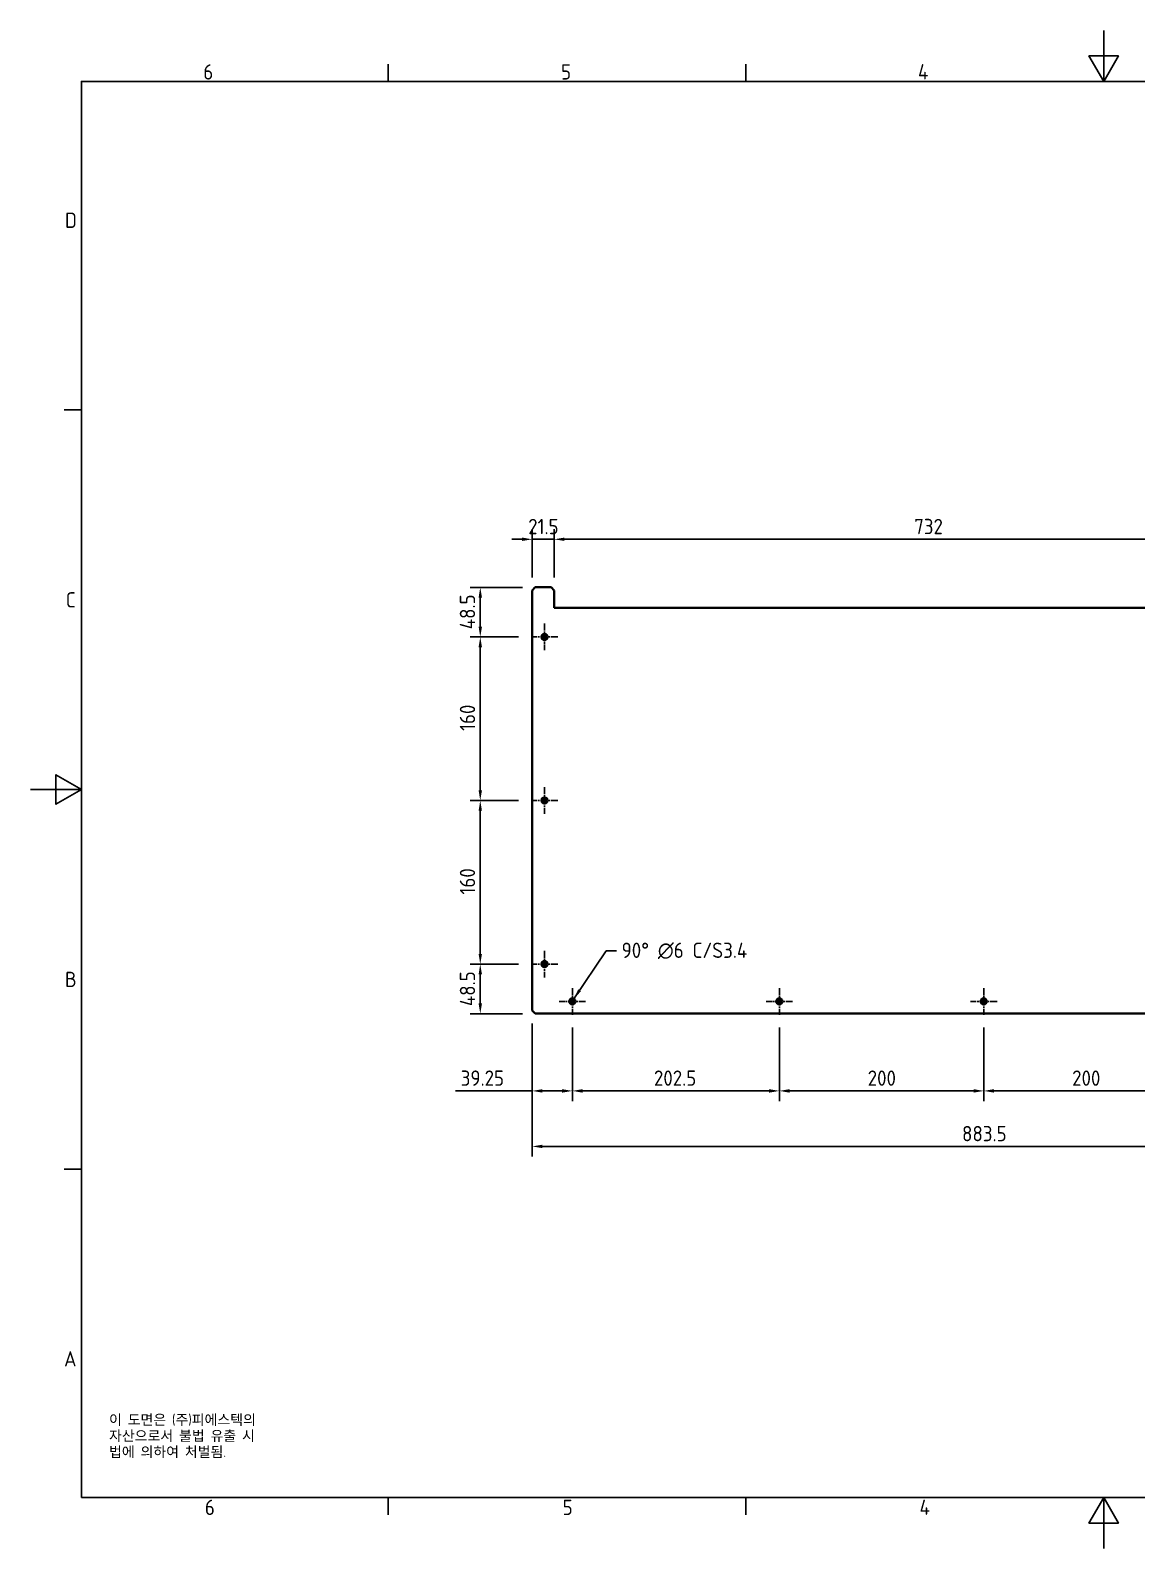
# Model space of a CAD drawing. Header units: millimetres. Extents: x 0 to 2100, y 0 to 1485.
# Drawn here: x 0 to 1082, y 0 to 1485 of the extents above; entities that cross this region are included whole.
import ezdxf

# ---------------------------------------------------------------- set-up
doc = ezdxf.new("R2010")
doc.units = ezdxf.units.MM
doc.header["$LTSCALE"] = 5
doc.linetypes.add('CHAIN', pattern=[0.3543, 0.2362, -0.0295, 0.0591, -0.0295])
doc.layers.get('0').update_dxf_attribs({"color": 3, "lineweight": 25})
for name, color, linetype, lineweight in [('가시적인 것(ISO)', 3, 'Continuous', 40), ('경계(ISO)', 7, 'Continuous', 25), ('기호(ISO)', 5, 'Continuous', 25), ('중심 표식(ISO)', 1, 'Continuous', 25), ('치수(ISO)', 2, 'Continuous', 25)]:
    doc.layers.add(name, color=color, linetype=linetype, lineweight=lineweight)
doc.styles.add('문자 텍스트_M2B', font='isocp.shx')
doc.styles.add('문자 텍스트_PSTEK_POSCO', font='isocp.shx')
doc.styles.add('치수 텍스트_PSTEK_POSCO', font='isocp.shx')
doc.dimstyles.new('치수_PSTEK_POSCO', dxfattribs={"dimscale": 5, "dimtxt": 3, "dimasz": 2, "dimexe": 2, "dimexo": 2.5, "dimgap": 1, "dimtad": 1, "dimrnd": 1e-08, "dimdsep": 46, "dimtxsty": '치수 텍스트_PSTEK_POSCO', "dimcen": 0.09, "dimdle": 10, "dimclrd": 7, "dimclre": 7, "dimclrt": 2, "dimadec": 1, "dimazin": 2, "dimtfac": 1, "dimtmove": 0, "dimatfit": 3, "dimfxl": 0, "dimtolj": 1, "dimlwd": -1, "dimlwe": -1, "dimarcsym": 0})
doc.dimstyles.new('치수_PSTEK_POSCO$7', dxfattribs={"dimscale": 5, "dimtxt": 3, "dimasz": 2, "dimexe": 2, "dimexo": 2.5, "dimgap": 1, "dimtad": 1, "dimrnd": 1e-08, "dimdsep": 46, "dimtxsty": '치수 텍스트_PSTEK_POSCO', "dimcen": 0.09, "dimdle": 10, "dimclrd": 7, "dimclre": 7, "dimclrt": 2, "dimadec": 1, "dimazin": 2, "dimtfac": 1, "dimtmove": 0, "dimatfit": 3, "dimfxl": 0, "dimtolj": 1, "dimlwd": -1, "dimlwe": -1, "dimarcsym": 0})

# ---------------------------------------------------------------- blocks, each defined once
blk = doc.blocks.new('경계 Default Border')
at = {"layer": '경계(ISO)'}
for p, q in [((70, 287), (70, 290.4)), ((140, 287), (140, 290.4)), ((10, 222.75), (6.6, 222.75)), ((10, 74.25), (6.6, 74.25)), ((70, 10), (70, 6.6)), ((140, 10), (140, 6.6))]:
    blk.add_line(p, q, dxfattribs=at)
at = {"layer": '경계(ISO)', "flags": 128}
for points in [[(210, 297), (210, 287), (207.11, 292), (212.89, 292), (210, 287)], [(10, 10), (10, 287), (410, 287), (410, 10), (10, 10)], [(0, 148.5), (10, 148.5), (5, 151.39), (5, 145.61), (10, 148.5)], [(210, 0), (210, 10), (207.11, 5), (212.89, 5), (210, 10)]]:
    blk.add_lwpolyline(points, dxfattribs=at)
at = {"layer": '경계(ISO)', "color": 2, "char_height": 3, "attachment_point": 7, "style": '문자 텍스트_M2B'}
for s, insert in [('6', (33.83, 287.37)), ('5', (103.83, 287.37)), ('4', (173.67, 287.4)), ('D', (6.77, 258.35)), ('C', (6.93, 184.1)), ('B', (6.77, 109.85)), ('A', (6.6, 35.62)), ('6', (34.14, 6.57)), ('5', (104.14, 6.57)), ('4', (173.97, 6.6))]:
    blk.add_mtext(s, dxfattribs=dict(at, insert=insert))
blk = doc.blocks.new('*D22')
at = {"layer": 'Defpoints', "color": 0, "transparency": 16777216}
for p in [(491, 526.2), (530.2, 522.2), (530.2, 447.7)]:
    blk.add_point(p, dxfattribs=at)
at = {"layer": '치수(ISO)', "color": 7, "transparency": 16777216}
for p, q in [((491, 513.7), (491, 437.7)), ((530.2, 509.7), (530.2, 437.7)), ((491, 447.7), (416, 447.7)), ((520.2, 447.7), (501, 447.7))]:
    blk.add_line(p, q, dxfattribs=at)
for points in [[(501, 449.4), (501, 446), (491, 447.7)], [(520.2, 449.4), (520.2, 446), (530.2, 447.7)]]:
    blk.add_solid(points, dxfattribs=at)
at = {"layer": '치수(ISO)', "color": 2, "transparency": 16777216, "insert": (421, 460.2), "char_height": 15, "attachment_point": 4, "style": '치수 텍스트_PSTEK_POSCO'}
blk.add_mtext('\\A1;39.25', dxfattribs=at)
blk = doc.blocks.new('*D23')
at = {"layer": 'Defpoints', "color": 0, "transparency": 16777216}
for p in [(530.2, 522.2), (732.7, 522.2), (732.7, 447.7)]:
    blk.add_point(p, dxfattribs=at)
at = {"layer": '치수(ISO)', "color": 7, "transparency": 16777216}
for p, q in [((530.2, 509.7), (530.2, 437.7)), ((732.7, 509.7), (732.7, 437.7)), ((540.2, 447.7), (722.7, 447.7))]:
    blk.add_line(p, q, dxfattribs=at)
for points in [[(540.2, 449.4), (540.2, 446), (530.2, 447.7)], [(722.7, 449.4), (722.7, 446), (732.7, 447.7)]]:
    blk.add_solid(points, dxfattribs=at)
at = {"layer": '치수(ISO)', "color": 2, "transparency": 16777216, "insert": (610, 460.2), "char_height": 15, "attachment_point": 4, "style": '치수 텍스트_PSTEK_POSCO'}
blk.add_mtext('\\A1;202.5', dxfattribs=at)
blk = doc.blocks.new('*D24')
at = {"layer": 'Defpoints', "color": 0, "transparency": 16777216}
for p in [(732.7, 522.2), (932.7, 522.2), (932.7, 447.7)]:
    blk.add_point(p, dxfattribs=at)
at = {"layer": '치수(ISO)', "color": 7, "transparency": 16777216}
for p, q in [((732.7, 509.7), (732.7, 437.7)), ((932.7, 509.7), (932.7, 437.7)), ((742.7, 447.7), (922.7, 447.7))]:
    blk.add_line(p, q, dxfattribs=at)
for points in [[(742.7, 449.4), (742.7, 446), (732.7, 447.7)], [(922.7, 449.4), (922.7, 446), (932.7, 447.7)]]:
    blk.add_solid(points, dxfattribs=at)
at = {"layer": '치수(ISO)', "color": 2, "transparency": 16777216, "insert": (819.1, 460.2), "char_height": 15, "attachment_point": 4, "style": '치수 텍스트_PSTEK_POSCO'}
blk.add_mtext('\\A1;200', dxfattribs=at)
blk = doc.blocks.new('*D25')
at = {"layer": 'Defpoints', "color": 0, "transparency": 16777216}
for p in [(932.7, 522.2), (1132.7, 522.2), (1132.7, 447.7)]:
    blk.add_point(p, dxfattribs=at)
at = {"layer": '치수(ISO)', "color": 7, "transparency": 16777216}
for p, q in [((932.7, 509.7), (932.7, 437.7)), ((1132.7, 509.7), (1132.7, 437.7)), ((942.7, 447.7), (1122.7, 447.7))]:
    blk.add_line(p, q, dxfattribs=at)
for points in [[(942.7, 449.4), (942.7, 446), (932.7, 447.7)], [(1122.7, 449.4), (1122.7, 446), (1132.7, 447.7)]]:
    blk.add_solid(points, dxfattribs=at)
at = {"layer": '치수(ISO)', "color": 2, "transparency": 16777216, "insert": (1019.1, 460.2), "char_height": 15, "attachment_point": 4, "style": '치수 텍스트_PSTEK_POSCO'}
blk.add_mtext('\\A1;200', dxfattribs=at)
blk = doc.blocks.new('*D28')
at = {"layer": 'Defpoints', "color": 0, "transparency": 16777216}
for p in [(440.1, 571.7), (490, 571.7), (494, 523.2)]:
    blk.add_point(p, dxfattribs=at)
at = {"layer": '치수(ISO)', "color": 7, "transparency": 16777216}
for p, q in [((477.5, 571.7), (430.1, 571.7)), ((440.1, 533.2), (440.1, 561.7)), ((481.5, 523.2), (430.1, 523.2))]:
    blk.add_line(p, q, dxfattribs=at)
for points in [[(438.5, 561.7), (441.8, 561.7), (440.1, 571.7)], [(438.5, 533.2), (441.8, 533.2), (440.1, 523.2)]]:
    blk.add_solid(points, dxfattribs=at)
at = {"layer": '치수(ISO)', "color": 2, "transparency": 16777216, "insert": (427.6, 530.6), "char_height": 15, "attachment_point": 4, "rotation": 90, "style": '치수 텍스트_PSTEK_POSCO'}
blk.add_mtext('\\A1;48.5', dxfattribs=at)
blk = doc.blocks.new('*D29')
at = {"layer": 'Defpoints', "color": 0, "transparency": 16777216}
for p in [(440.1, 731.7), (490, 731.7), (490, 571.7)]:
    blk.add_point(p, dxfattribs=at)
at = {"layer": '치수(ISO)', "color": 7, "transparency": 16777216}
for p, q in [((477.5, 731.7), (430.1, 731.7)), ((440.1, 581.7), (440.1, 721.7)), ((477.5, 571.7), (430.1, 571.7))]:
    blk.add_line(p, q, dxfattribs=at)
for points in [[(438.5, 721.7), (441.8, 721.7), (440.1, 731.7)], [(438.5, 581.7), (441.8, 581.7), (440.1, 571.7)]]:
    blk.add_solid(points, dxfattribs=at)
at = {"layer": '치수(ISO)', "color": 2, "transparency": 16777216, "insert": (427.6, 639.8), "char_height": 15, "attachment_point": 4, "rotation": 90, "style": '치수 텍스트_PSTEK_POSCO'}
blk.add_mtext('\\A1;160', dxfattribs=at)
blk = doc.blocks.new('*D30')
at = {"layer": 'Defpoints', "color": 0, "transparency": 16777216}
for p in [(440.1, 891.7), (490, 891.7), (490, 731.7)]:
    blk.add_point(p, dxfattribs=at)
at = {"layer": '치수(ISO)', "color": 7, "transparency": 16777216}
for p, q in [((477.5, 891.7), (430.1, 891.7)), ((440.1, 741.7), (440.1, 881.7)), ((477.5, 731.7), (430.1, 731.7))]:
    blk.add_line(p, q, dxfattribs=at)
for points in [[(438.5, 881.7), (441.8, 881.7), (440.1, 891.7)], [(438.5, 741.7), (441.8, 741.7), (440.1, 731.7)]]:
    blk.add_solid(points, dxfattribs=at)
at = {"layer": '치수(ISO)', "color": 2, "transparency": 16777216, "insert": (427.6, 799.8), "char_height": 15, "attachment_point": 4, "rotation": 90, "style": '치수 텍스트_PSTEK_POSCO'}
blk.add_mtext('\\A1;160', dxfattribs=at)
blk = doc.blocks.new('*D31')
at = {"layer": 'Defpoints', "color": 0, "transparency": 16777216}
for p in [(440.1, 940.2), (494, 940.2), (490, 891.7)]:
    blk.add_point(p, dxfattribs=at)
at = {"layer": '치수(ISO)', "color": 7, "transparency": 16777216}
for p, q in [((481.5, 940.2), (430.1, 940.2)), ((440.1, 901.7), (440.1, 930.2)), ((477.5, 891.7), (430.1, 891.7))]:
    blk.add_line(p, q, dxfattribs=at)
for points in [[(438.5, 930.2), (441.8, 930.2), (440.1, 940.2)], [(438.5, 901.7), (441.8, 901.7), (440.1, 891.7)]]:
    blk.add_solid(points, dxfattribs=at)
at = {"layer": '치수(ISO)', "color": 2, "transparency": 16777216, "insert": (427.6, 899.2), "char_height": 15, "attachment_point": 4, "rotation": 90, "style": '치수 텍스트_PSTEK_POSCO'}
blk.add_mtext('\\A1;48.5', dxfattribs=at)
blk = doc.blocks.new('*D32')
at = {"layer": 'Defpoints', "color": 0, "transparency": 16777216}
for p in [(491, 526.2), (1374.5, 526.2), (1374.5, 393.4)]:
    blk.add_point(p, dxfattribs=at)
at = {"layer": '치수(ISO)', "color": 7, "transparency": 16777216}
for p, q in [((491, 513.7), (491, 383.4)), ((1374.5, 513.7), (1374.5, 383.4)), ((501, 393.4), (1364.5, 393.4))]:
    blk.add_line(p, q, dxfattribs=at)
for points in [[(501, 395.1), (501, 391.7), (491, 393.4)], [(1364.5, 395.1), (1364.5, 391.7), (1374.5, 393.4)]]:
    blk.add_solid(points, dxfattribs=at)
at = {"layer": '치수(ISO)', "color": 2, "transparency": 16777216, "insert": (911.4, 405.9), "char_height": 15, "attachment_point": 4, "style": '치수 텍스트_PSTEK_POSCO'}
blk.add_mtext('\\A1;883.5', dxfattribs=at)
blk = doc.blocks.new('*D38')
at = {"layer": 'Defpoints', "color": 0, "transparency": 16777216}
for p in [(512.5, 987.2), (491, 937.2), (512.5, 937.2)]:
    blk.add_point(p, dxfattribs=at)
at = {"layer": '치수(ISO)', "color": 7, "transparency": 16777216}
for p, q in [((491, 949.7), (491, 997.2)), ((512.5, 949.7), (512.5, 997.2)), ((481, 987.2), (471, 987.2)), ((491, 987.2), (512.5, 987.2)), ((522.5, 987.2), (532.5, 987.2))]:
    blk.add_line(p, q, dxfattribs=at)
for points in [[(481, 988.9), (481, 985.6), (491, 987.2)], [(522.5, 988.9), (522.5, 985.6), (512.5, 987.2)]]:
    blk.add_solid(points, dxfattribs=at)
at = {"layer": '치수(ISO)', "color": 2, "transparency": 16777216, "insert": (487, 999.7), "char_height": 15, "attachment_point": 4, "style": '치수 텍스트_PSTEK_POSCO'}
blk.add_mtext('\\A1;21.5', dxfattribs=at)
blk = doc.blocks.new('*D39')
at = {"layer": 'Defpoints', "color": 0, "transparency": 16777216}
for p in [(1244.5, 987.2), (512.5, 937.2), (1244.5, 937.2)]:
    blk.add_point(p, dxfattribs=at)
at = {"layer": '치수(ISO)', "color": 7, "transparency": 16777216}
for p, q in [((512.5, 949.7), (512.5, 997.2)), ((1244.5, 949.7), (1244.5, 997.2)), ((522.5, 987.2), (1234.5, 987.2))]:
    blk.add_line(p, q, dxfattribs=at)
for points in [[(522.5, 988.9), (522.5, 985.6), (512.5, 987.2)], [(1234.5, 988.9), (1234.5, 985.6), (1244.5, 987.2)]]:
    blk.add_solid(points, dxfattribs=at)
at = {"layer": '치수(ISO)', "color": 2, "transparency": 16777216, "insert": (864.6, 999.7), "char_height": 15, "attachment_point": 4, "style": '치수 텍스트_PSTEK_POSCO'}
blk.add_mtext('\\A1;732', dxfattribs=at)

msp = doc.modelspace()

# ---------------------------------------------------------------- linework, layer by layer
at = {"layer": '가시적인 것(ISO)'}
for p, q in [((490.955, 937.247), (493.955, 940.247)), ((490.955, 526.247), (490.955, 937.247)), ((493.955, 940.247), (509.455, 940.247)), ((509.455, 940.247), (512.455, 937.247)), ((512.455, 920.247), (512.455, 937.247)), ((1244.455, 920.247), (512.455, 920.247)), ((493.955, 523.247), (490.955, 526.247)), ((1371.455, 523.247), (493.955, 523.247))]:
    msp.add_line(p, q, dxfattribs=at)
for centre, radius in [((502.955, 891.747), 3), ((502.955, 891.747), 1.7), ((502.955, 731.747), 3), ((502.955, 731.747), 1.7), ((502.955, 571.747), 3), ((502.955, 571.747), 1.7), ((530.205, 535.247), 3), ((530.205, 535.247), 1.7), ((732.705, 535.247), 3), ((732.705, 535.247), 1.7), ((932.705, 535.247), 3), ((932.705, 535.247), 1.7)]:
    msp.add_circle(centre, radius, dxfattribs=at)
at = {"layer": '중심 표식(ISO)', "linetype": 'CHAIN', "ltscale": 5.778179}
for p, q in [((515.955, 891.747), (489.955, 891.747)), ((502.955, 904.747), (502.955, 878.747)), ((502.955, 744.747), (502.955, 718.747)), ((515.955, 731.747), (489.955, 731.747)), ((502.955, 584.747), (502.955, 558.747)), ((515.955, 571.747), (489.955, 571.747)), ((543.205, 535.247), (517.205, 535.247)), ((530.205, 548.247), (530.205, 522.247)), ((745.705, 535.247), (719.705, 535.247)), ((732.705, 548.247), (732.705, 522.247)), ((945.705, 535.247), (919.705, 535.247)), ((932.705, 548.247), (932.705, 522.247))]:
    msp.add_line(p, q, dxfattribs=at)

# ---------------------------------------------------------------- block references
at = {"xscale": 5, "yscale": 5, "zscale": 5}
msp.add_blockref('경계 Default Border', (0, 0), dxfattribs=at)

# ---------------------------------------------------------------- texts
at = {"layer": '기호(ISO)', "color": 2, "insert": (578.389, 584.736), "char_height": 15, "width": 143.28815, "attachment_point": 4, "line_spacing_factor": 0.525, "style": '치수 텍스트_PSTEK_POSCO'}
msp.add_mtext('{90° \\fAIGDT|b0|i0;\\H15.0000;n\\fisocp|b0|i0;\\H15.0000;6 C/S3.4}', dxfattribs=at)
at = {"layer": '기호(ISO)', "color": 7, "insert": (76.973, 131.141), "char_height": 10, "width": 256.20069, "attachment_point": 1, "line_spacing_factor": 0.944221, "style": '문자 텍스트_PSTEK_POSCO'}
msp.add_mtext('{이 도면은 (주)피에스텍의\\P자산으로서 불법 유출 시 \\P법에 의하여 처벌됨.}', dxfattribs=at)

# ---------------------------------------------------------------- dimensions: what is measured, and where the dimension line sits
at = {"layer": '치수(ISO)', "color": 7}
for base, p1, p2, angle, override, picture, middle in [((512.455, 987.247), (490.955, 937.247), (512.455, 937.247), 180, {"dimdec": 2, "dimtp": 0, "dimtm": 0, "dimtdec": 2, "dimtofl": 1, "dimatfit": 1}, '*D38', (501.705, 987.247)), ((1244.455, 987.247), (512.455, 937.247), (1244.455, 937.247), 180, {"dimdec": 2, "dimtp": 0, "dimtm": 0, "dimtdec": 2, "dimtofl": 0, "dimatfit": 1}, '*D39', (878.505, 987.247)), ((440.135, 940.247), (489.955, 891.747), (493.955, 940.247), 90, {"dimdec": 2, "dimtp": 0, "dimtm": 0, "dimtdec": 2, "dimtofl": 0, "dimatfit": 1}, '*D31', (440.135, 916.047)), ((440.135, 891.747), (489.955, 731.747), (489.955, 891.747), 90, {"dimdec": 2, "dimtp": 0, "dimtm": 0, "dimtdec": 2, "dimtofl": 0, "dimatfit": 1}, '*D30', (440.135, 811.797)), ((440.135, 731.747), (489.955, 571.747), (489.955, 731.747), 90, {"dimdec": 2, "dimtp": 0, "dimtm": 0, "dimtdec": 2, "dimtofl": 0, "dimatfit": 1}, '*D29', (440.135, 651.797)), ((440.135, 571.747), (493.955, 523.247), (489.955, 571.747), 90, {"dimdec": 2, "dimtp": 0, "dimtm": 0, "dimtdec": 2, "dimtofl": 0, "dimatfit": 1}, '*D28', (440.135, 547.447)), ((530.205, 447.707), (490.955, 526.247), (530.205, 522.247), 180, {"dimdec": 2, "dimtp": 0, "dimtm": 0, "dimtdec": 2, "dimtofl": 0, "dimatfit": 2}, '*D22', (442.353, 447.707)), ((732.705, 447.707), (530.205, 522.247), (732.705, 522.247), 180, {"dimdec": 2, "dimtp": 0, "dimtm": 0, "dimtdec": 2, "dimtofl": 0, "dimatfit": 1}, '*D23', (631.505, 447.707)), ((932.705, 447.707), (732.705, 522.247), (932.705, 522.247), 180, {"dimdec": 2, "dimtp": 0, "dimtm": 0, "dimtdec": 2, "dimtofl": 0, "dimatfit": 1}, '*D24', (832.755, 447.707)), ((1132.705, 447.707), (932.705, 522.247), (1132.705, 522.247), 180, {"dimdec": 2, "dimtp": 0, "dimtm": 0, "dimtdec": 2, "dimtofl": 0, "dimatfit": 1}, '*D25', (1032.755, 447.707))]:
    dim = msp.add_linear_dim(base=base, p1=p1, p2=p2, angle=angle, dimstyle='치수_PSTEK_POSCO', override=override, dxfattribs=at)
    dim.commit()
    dim.dimension.update_dxf_attribs({"geometry": picture, "text_midpoint": middle, "dimtype": 160})
dim = msp.add_linear_dim(base=(1374.455, 393.398), p1=(490.955, 526.247), p2=(1374.455, 526.247), dimstyle='치수_PSTEK_POSCO', override={"dimdec": 2, "dimtp": 0, "dimtm": 0, "dimtdec": 2, "dimtofl": 0, "dimatfit": 1}, dxfattribs=at)
dim.commit()
dim.dimension.update_dxf_attribs({"geometry": '*D32', "text_midpoint": (932.705, 393.398), "dimtype": 160})

# ---------------------------------------------------------------- leaders
at = {"layer": '기호(ISO)', "color": 7, "annotation_type": 0, "has_hookline": 1, "hookline_direction": 0, "text_width": 134.142}
msp.add_leader([(531.705, 537.845), (563.389, 584.736), (573.389, 584.736)], dimstyle='치수_PSTEK_POSCO$7', override={"dimtad": 0}, dxfattribs=at)

doc.saveas('drawing.dxf')
